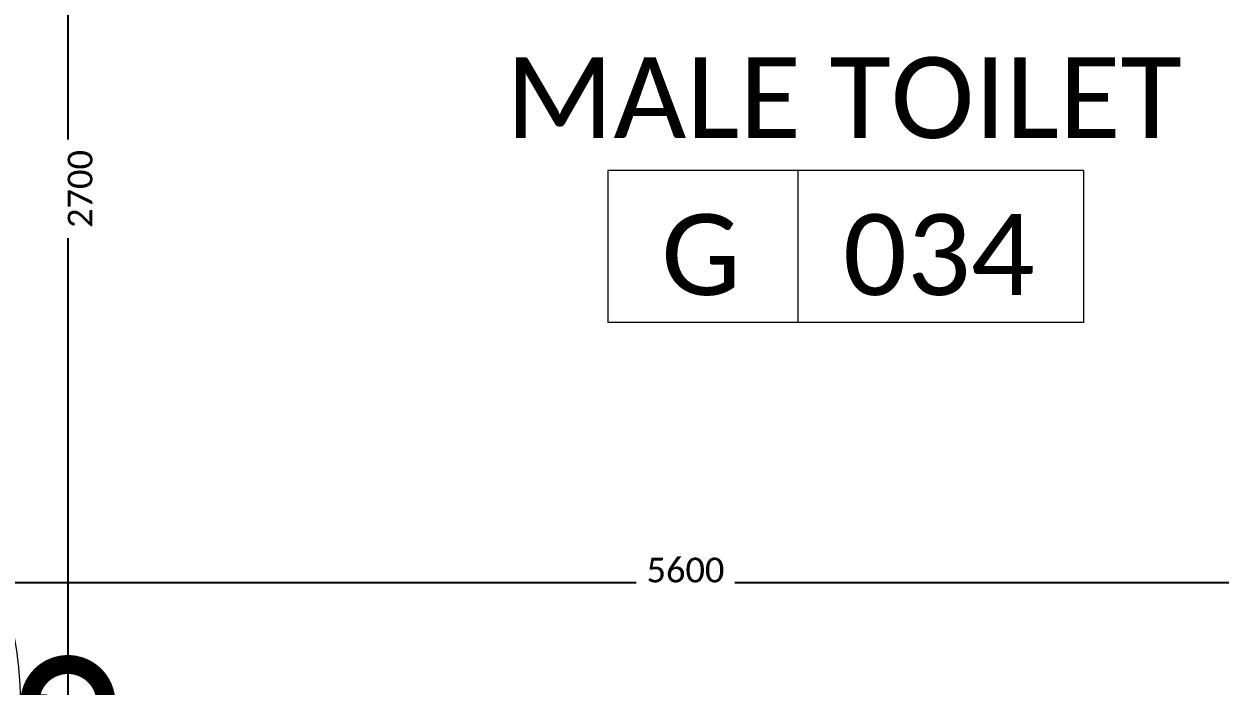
# Model space of a CAD drawing. Header units: metres. Extents: x 15.7 to 112.1, y 4.7 to 71.5.
# Drawn here: x 65.254 to 68.4, y 35.691 to 37.431 of the extents above; entities that cross this region are included whole.
import ezdxf

# ---------------------------------------------------------------- set-up
doc = ezdxf.new("R2010")
doc.units = ezdxf.units.M
doc.linetypes.add('ECG_Line-Ptrn-Sold', pattern=[9144.001, 9144, -0.001])
doc.layers.get('0').update_dxf_attribs({"color": 3})
doc.layers.add('00', color=252, linetype='Continuous')
for name, color, linetype, lineweight in [('A-DIM', 7, 'Continuous', 5), ('A-DOOR', 5, 'Continuous', 5), ('A-TEXT', 7, 'ECG_Line-Ptrn-Sold', 13)]:
    doc.layers.add(name, color=color, linetype=linetype, lineweight=lineweight)
doc.styles.add('Calibri', font='calibri.ttf', dxfattribs={"height": 0.212639})
doc.dimstyles.new('ECG_Dimn-Detl-100', dxfattribs={"dimscale": 0.3048, "dimtxt": 0.25, "dimasz": 1.312336, "dimexe": 0.492126, "dimexo": 0.0625, "dimgap": 0, "dimtad": 1, "dimdec": 0, "dimlfac": 1000, "dimzin": 0, "dimdsep": 46, "dimtxsty": 'Calibri', "dimblk1": 'DOTSMALL', "dimblk2": 'DOTSMALL', "dimsah": 1, "dimcen": 0.09, "dimdle": 0.492126, "dimazin": 0, "dimtfac": 1, "dimtdec": 4, "dimtix": 1, "dimtmove": 0, "dimatfit": 3, "dimfxl": 0.492126, "dimfxlon": 1, "dimtvp": 1, "dimtolj": 1, "dimtzin": 0, "dimarcsym": 2})

# ---------------------------------------------------------------- blocks, each defined once
blk = doc.blocks.new('ECG_ Door-Single Leaf-Gnrc - 1000x2200 mm-2105028-GROUND FLOOR PLAN')
at = {"layer": 'A-DOOR'}
for p, q in [((-0.52, 0.12), (-0.48, 0.12)), ((-0.52, 0.1), (-0.52, 0.12)), ((-0.45, 0.1), (-0.5, 0.1)), ((-0.5, 0.1), (-0.468, 0.1)), ((-0.48, 0.12), (-0.454, 0.106)), ((-0.468, 0.1), (-0.468, -0.1)), ((0.5, 0.1), (0.45, 0.1)), ((0.454, 0.106), (0.48, 0.12)), ((0.468, 0.1), (0.5, 0.1)), ((0.468, -0.1), (0.468, 0.1)), ((0.48, 0.12), (0.52, 0.12)), ((0.52, 0.12), (0.52, 0.1)), ((-0.52, -0.12), (-0.52, -0.1)), ((-0.48, -0.12), (-0.52, -0.12)), ((-0.5, -0.1), (-0.45, -0.1)), ((-0.468, -0.1), (-0.5, -0.1)), ((-0.454, -0.106), (-0.48, -0.12)), ((0.408, -0.1), (0.448, -0.1)), ((0.408, -1), (0.408, -0.1)), ((0.408, -0.1), (0.408, -1)), ((0.448, -0.1), (0.408, -0.1)), ((0.448, -0.1), (0.448, -1)), ((0.448, -1), (0.448, -0.1)), ((0.45, -0.1), (0.5, -0.1)), ((0.48, -0.12), (0.454, -0.106)), ((0.5, -0.1), (0.468, -0.1)), ((0.52, -0.12), (0.48, -0.12)), ((0.52, -0.1), (0.52, -0.12)), ((0.448, -1), (0.408, -1)), ((0.408, -1), (0.448, -1))]:
    blk.add_line(p, q, dxfattribs=at)
for centre, radius, start, end in [((-0.458, 0.099), 0.00806, 7.125, 60.2551), ((0.458, 0.099), 0.00806, 119.7449, 172.875), ((-0.458, -0.099), 0.00806, 299.7449, 352.875), ((0.448, -0.1), 0.9, 180, 270), ((0.458, -0.099), 0.00806, 187.125, 240.2551)]:
    blk.add_arc(centre, radius, start, end, dxfattribs=at)
blk = doc.blocks.new('ECG_G-Tag-Room - ECG_G-Tag-Room-Engl-1568319-GROUND FLOOR PLAN')
at = {"layer": 'A-TEXT'}
for p, q in [((-0.00625, 0), (-0.00625, -0.004)), ((0.00625, 0), (-0.00625, 0)), ((-0.00125, -0.004), (-0.00125, 0)), ((0.00625, 0), (0.00625, -0.004)), ((0.00625, -0.004), (-0.00625, -0.004))]:
    blk.add_line(p, q, dxfattribs=at)
blk = doc.blocks.new('_DotSmall')
at = {"color": 0, "linetype": 'ByBlock', "const_width": 0.5}
blk.add_lwpolyline([(-0.0625, 0, 1), (0.0625, 0, 1)], format="xyb", close=True, dxfattribs=at)

msp = doc.modelspace()

# ---------------------------------------------------------------- block references
at = {"layer": '00', "xscale": 99.99999999999993, "yscale": 99.99999999999993, "zscale": 99.99999999999993}
msp.add_blockref('ECG_G-Tag-Room - ECG_G-Tag-Room-Engl-1568319-GROUND FLOOR PLAN', (67.4152, 37.0459), dxfattribs=at)
at = {"layer": '00', "rotation": 180}
msp.add_blockref('ECG_ Door-Single Leaf-Gnrc - 1000x2200 mm-2105028-GROUND FLOOR PLAN', (64.7939, 35.5473), dxfattribs=at)

# ---------------------------------------------------------------- texts
at = {"layer": '00', "attachment_point": 2, "line_spacing_factor": 1.156427, "style": 'Calibri'}
for s, insert, char_height, width in [('MALE TOILET', (67.4103, 37.3436), 0.212639, 2.154), ('\\fCalibri|b0|i0|c178|p34|;G', (67.0348, 36.931), 0.212639, 0.255), ('034', (67.6603, 36.931), 0.21264, 0.612)]:
    msp.add_mtext(s, dxfattribs=dict(at, insert=insert, char_height=char_height, width=width))

# ---------------------------------------------------------------- dimensions: what is measured, and where the dimension line sits
at = {"layer": 'A-DIM'}
msp.add_linear_dim(base=(65.3699, 35.6473), p1=(65.2199, 38.3473), p2=(65.5199, 35.6473), angle=90, dimstyle='ECG_Dimn-Detl-100', override={"dimpost": '<>', "dimfxl": 2.716616}, dxfattribs=at).render()
msp.add_linear_dim(base=(69.7939, 35.9629), p1=(64.1939, 36.1129), p2=(69.7939, 36.1129), dimstyle='ECG_Dimn-Detl-100', override={"dimpost": '<>', "dimfxl": 5.6}, dxfattribs=at).render()

doc.saveas('drawing.dxf')
